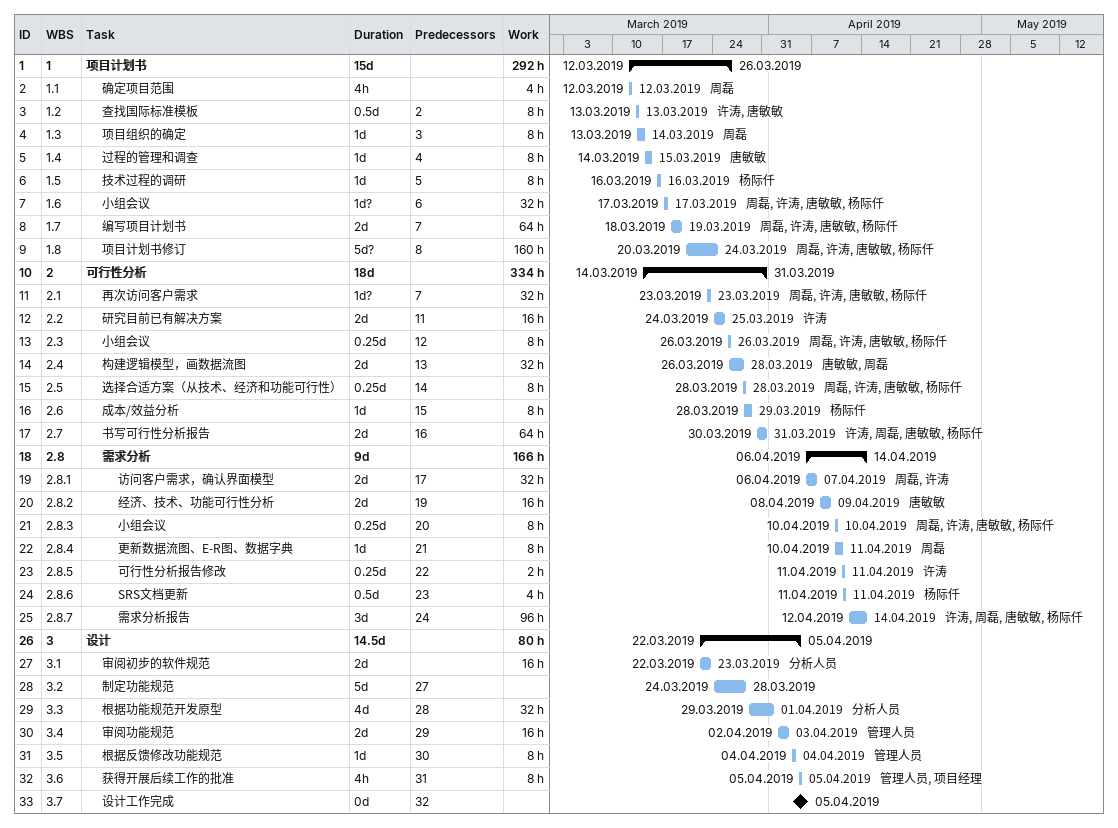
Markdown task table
| ID | WBS | Task | Duration | Start | Finish | Predecessors | Resources | Work (h) |
|---|---|---|---|---|---|---|---|---|
| 1 | 1 | **项目计划书** | 15d | 2019-03-12 | 2019-03-26 |  |  | 292 |
| 2 | 1.1 | 确定项目范围 | 4h | 2019-03-12 | 2019-03-12 |  | 周磊 | 4 |
| 3 | 1.2 | 查找国际标准模板 | 0.5d | 2019-03-13 | 2019-03-13 | 2 | 许涛, 唐敏敏 | 8 |
| 4 | 1.3 | 项目组织的确定 | 1d | 2019-03-13 | 2019-03-14 | 3 | 周磊 | 8 |
| 5 | 1.4 | 过程的管理和调查 | 1d | 2019-03-14 | 2019-03-15 | 4 | 唐敏敏 | 8 |
| 6 | 1.5 | 技术过程的调研 | 1d | 2019-03-16 | 2019-03-16 | 5 | 杨际仟 | 8 |
| 7 | 1.6 | 小组会议 | 1d? | 2019-03-17 | 2019-03-17 | 6 | 周磊, 许涛, 唐敏敏, 杨际仟 | 32 |
| 8 | 1.7 | 编写项目计划书 | 2d | 2019-03-18 | 2019-03-19 | 7 | 周磊, 许涛, 唐敏敏, 杨际仟 | 64 |
| 9 | 1.8 | 项目计划书修订 | 5d? | 2019-03-20 | 2019-03-24 | 8 | 周磊, 许涛, 唐敏敏, 杨际仟 | 160 |
| 10 | 2 | **可行性分析** | 18d | 2019-03-14 | 2019-03-31 |  |  | 334 |
| 11 | 2.1 | 再次访问客户需求 | 1d? | 2019-03-23 | 2019-03-23 | 7 | 周磊, 许涛, 唐敏敏, 杨际仟 | 32 |
| 12 | 2.2 | 研究目前已有解决方案 | 2d | 2019-03-24 | 2019-03-25 | 11 | 许涛 | 16 |
| 13 | 2.3 | 小组会议 | 0.25d | 2019-03-26 | 2019-03-26 | 12 | 周磊, 许涛, 唐敏敏, 杨际仟 | 8 |
| 14 | 2.4 | 构建逻辑模型，画数据流图 | 2d | 2019-03-26 | 2019-03-28 | 13 | 唐敏敏, 周磊 | 32 |
| 15 | 2.5 | 选择合适方案（从技术、经济和功能可行性） | 0.25d | 2019-03-28 | 2019-03-28 | 14 | 周磊, 许涛, 唐敏敏, 杨际仟 | 8 |
| 16 | 2.6 | 成本/效益分析 | 1d | 2019-03-28 | 2019-03-29 | 15 | 杨际仟 | 8 |
| 17 | 2.7 | 书写可行性分析报告 | 2d | 2019-03-30 | 2019-03-31 | 16 | 许涛, 周磊, 唐敏敏, 杨际仟 | 64 |
| 18 | 2.8 | **需求分析** | 9d | 2019-04-06 | 2019-04-14 |  |  | 166 |
| 19 | 2.8.1 | 访问客户需求，确认界面模型 | 2d | 2019-04-06 | 2019-04-07 | 17 | 周磊, 许涛 | 32 |
| 20 | 2.8.2 | 经济、技术、功能可行性分析 | 2d | 2019-04-08 | 2019-04-09 | 19 | 唐敏敏 | 16 |
| 21 | 2.8.3 | 小组会议 | 0.25d | 2019-04-10 | 2019-04-10 | 20 | 周磊, 许涛, 唐敏敏, 杨际仟 | 8 |
| 22 | 2.8.4 | 更新数据流图、E-R图、数据字典 | 1d | 2019-04-10 | 2019-04-11 | 21 | 周磊 | 8 |
| 23 | 2.8.5 | 可行性分析报告修改 | 0.25d | 2019-04-11 | 2019-04-11 | 22 | 许涛 | 2 |
| 24 | 2.8.6 | SRS文档更新 | 0.5d | 2019-04-11 | 2019-04-11 | 23 | 杨际仟 | 4 |
| 25 | 2.8.7 | 需求分析报告 | 3d | 2019-04-12 | 2019-04-14 | 24 | 许涛, 周磊, 唐敏敏, 杨际仟 | 96 |
| 26 | 3 | **设计** | 14.5d | 2019-03-22 | 2019-04-05 |  |  | 80 |
| 27 | 3.1 | 审阅初步的软件规范 | 2d | 2019-03-22 | 2019-03-23 |  | 分析人员 | 16 |
| 28 | 3.2 | 制定功能规范 | 5d | 2019-03-24 | 2019-03-28 | 27 |  |  |
| 29 | 3.3 | 根据功能规范开发原型 | 4d | 2019-03-29 | 2019-04-01 | 28 | 分析人员 | 32 |
| 30 | 3.4 | 审阅功能规范 | 2d | 2019-04-02 | 2019-04-03 | 29 | 管理人员 | 16 |
| 31 | 3.5 | 根据反馈修改功能规范 | 1d | 2019-04-04 | 2019-04-04 | 30 | 管理人员 | 8 |
| 32 | 3.6 | 获得开展后续工作的批准 | 4h | 2019-04-05 | 2019-04-05 | 31 | 管理人员, 项目经理 | 8 |
| 33 | 3.7 | 设计工作完成 | 0d | 2019-04-05 | 2019-04-05 | 32 |  |  |
